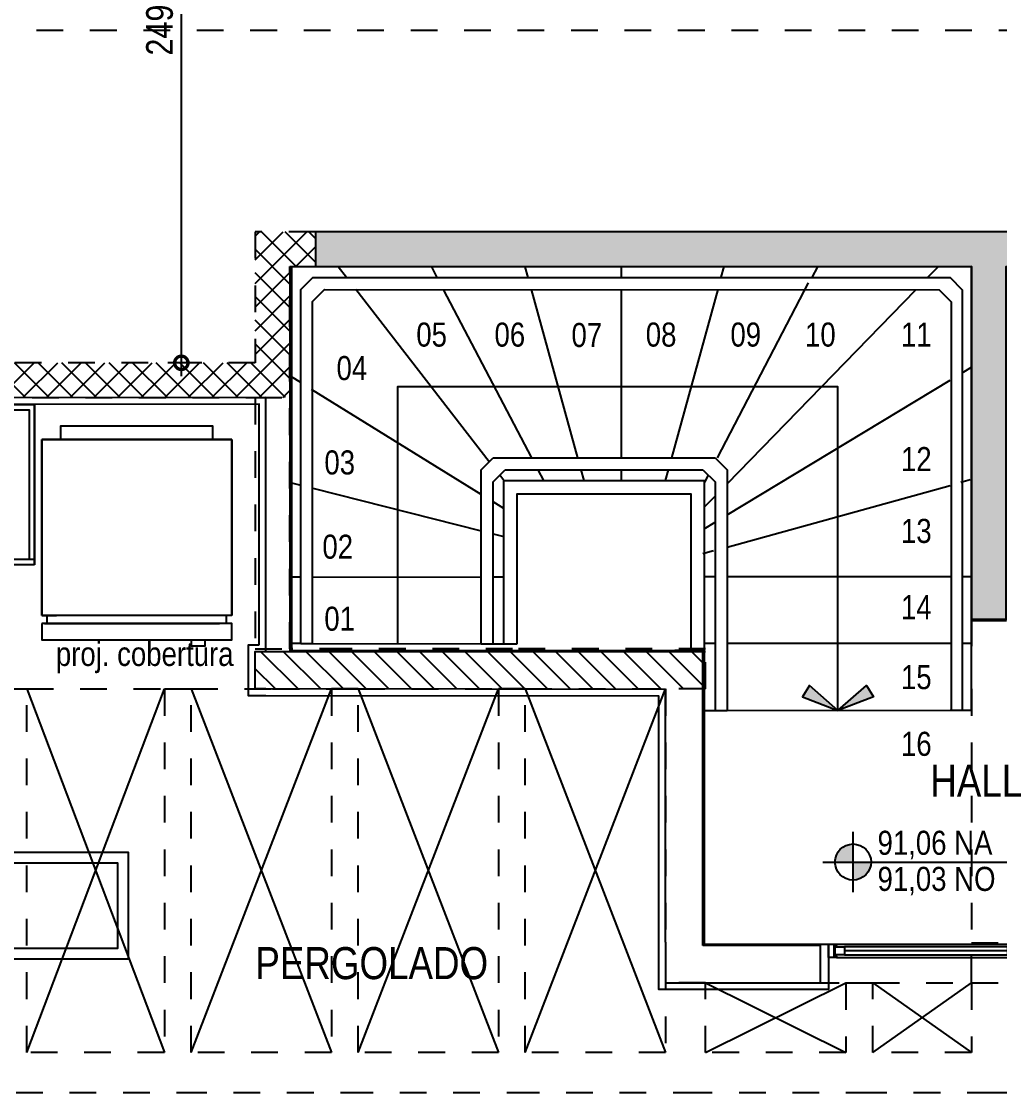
# Model space of a CAD drawing. Header units: metres. Extents: x -40 to 570, y -25 to 184.
# Drawn here: x 76.365 to 80.025, y -7.18 to -3.173 of the extents above; entities that cross this region are included whole.
import ezdxf
from ezdxf.enums import TextEntityAlignment as Align

# ---------------------------------------------------------------- set-up
doc = ezdxf.new("R2010")
doc.units = ezdxf.units.M
for name, pattern in [('DUPLEX SUPERIOR$0$DASHEDX2', [1.5, 1, -0.5]), ('DUPLEX SUPERIOR$0$ESTILO_TQS_0001', [1, 0.7, -0.3]), ('DUPLEX SUPERIOR$0$ESTILO_TQS_0004', [1.12, 0.5, -0.2, 0.01, -0.2, 0.01, -0.2])]:
    doc.linetypes.add(name, pattern=pattern)
for name, color, linetype in [('ARQ-DIM', 2, 'Continuous'), ('ARQ-SIM', 1, 'Continuous'), ('ARQ-TXT', 2, 'Continuous'), ('DUPLEX SUPERIOR$0$1', 232, 'DUPLEX SUPERIOR$0$DASHEDX2'), ('DUPLEX SUPERIOR$0$102', 232, 'Continuous'), ('DUPLEX SUPERIOR$0$20', 232, 'Continuous'), ('DUPLEX SUPERIOR$0$205', 7, 'DUPLEX SUPERIOR$0$ESTILO_TQS_0004'), ('DUPLEX SUPERIOR$0$21', 232, 'Continuous'), ('DUPLEX SUPERIOR$0$210', 15, 'DUPLEX SUPERIOR$0$ESTILO_TQS_0001'), ('DUPLEX SUPERIOR$0$4', 2, 'Continuous'), ('DUPLEX SUPERIOR$0$5', 232, 'Continuous'), ('DUPLEX SUPERIOR$0$ARQ-ALV ACAB', 4, 'Continuous'), ('DUPLEX SUPERIOR$0$ARQ-ALV OSSO', 5, 'Continuous'), ('DUPLEX SUPERIOR$0$ARQ-AUX1', 1, 'Continuous'), ('DUPLEX SUPERIOR$0$ARQ-AUX2', 2, 'Continuous'), ('DUPLEX SUPERIOR$0$ARQ-CAX @ 1', 1, 'Continuous'), ('DUPLEX SUPERIOR$0$ARQ-HID', 7, 'Continuous'), ('DUPLEX SUPERIOR$0$ARQ-MOB', 7, 'Continuous'), ('DUPLEX SUPERIOR$0$ARQ-PRJ', 7, 'DUPLEX SUPERIOR$0$DASHEDX2'), ('DUPLEX SUPERIOR$0$ARQ-SIM', 1, 'Continuous')]:
    doc.layers.add(name, color=color, linetype=linetype)
doc.styles.add('Adesa', font='ARIALN.TTF')
doc.styles.add('M50', font='ARIALN.TTF', dxfattribs={"height": 0.15})
doc.dimstyles.new('ADESA 1-0050', dxfattribs={"dimtxt": 0.1, "dimasz": 0.1, "dimexe": 0.05, "dimexo": 0.05, "dimgap": 0.03, "dimtad": 1, "dimdec": 1, "dimlfac": 100, "dimzin": 12, "dimtxsty": 'Adesa', "dimblk": 'DOTSMALL', "dimcen": 1, "dimdle": 0.05, "dimclrd": 1, "dimclre": 1, "dimclrt": 256, "dimazin": 3, "dimtm": 1e-09, "dimtfac": 1, "dimtdec": 1, "dimtmove": 1, "dimatfit": 0, "dimldrblk": 'DOTSMALL', "dimfxl": 0.8, "dimtvp": 2, "dimtolj": 1, "dimtzin": 0, "dimarcsym": 0})

# ---------------------------------------------------------------- blocks, each defined once
blk = doc.blocks.new('DUPLEX SUPERIOR$0$ADESA-IND')
h = blk.add_hatch(color=256)
h.paths.add_polyline_path([(0.1768, 0), (0.3194, 0.1248), (0.3535, 0.0683)])
h.paths.add_polyline_path([(0.1768, 0), (0.0342, 0.1248), (0, 0.0683)])
for points in [[(0.1768, 0), (0.0342, 0.1248), (0, 0.0683)], [(0.1768, 0), (0.3194, 0.1248), (0.3535, 0.0683)]]:
    blk.add_lwpolyline(points, close=True)
blk = doc.blocks.new('*U1094')
at = {"color": 0, "linetype": 'ByBlock', "ltscale": 0.5}
for points in [[(0.02, -0.045), (0.02, -0.045), (0.02, -0.045), (0.02, -0.045), (0.02, -0.045), (0.02, -0.045), (0.02, -0.045), (0.02, -0.045), (0.02, -0.045), (0.03, -0.045), (0.03, -0.05), (0, -0.05), (0, 0), (0.03, 0), (0.03, -0.005), (0.02, -0.005), (0.02, -0.045)], [(0.71, -0.045), (0.71, -0.045), (0.71, -0.045), (0.71, -0.045), (0.71, -0.045), (0.71, -0.045), (0.71, -0.045), (0.71, -0.045), (0.71, -0.045), (0.7, -0.045), (0.7, -0.05), (0.73, -0.05), (0.73, 0), (0.7, 0), (0.7, -0.005), (0.71, -0.005), (0.71, -0.045)], [(0.025, -0.01), (0.06, -0.01), (0.06, -0.04), (0.025, -0.04)], [(0.705, -0.01), (0.67, -0.01), (0.67, -0.04), (0.705, -0.04)]]:
    blk.add_lwpolyline(points, close=True, dxfattribs=at)
at = {"color": 8, "linetype": 'ByBlock', "ltscale": 0.5}
for points in [[(0.7, 0), (0.03, 0)], [(0.7, -0.05), (0.03, -0.05)]]:
    blk.add_lwpolyline(points, dxfattribs=at)
at = {"color": 7, "linetype": 'ByBlock', "ltscale": 0.5}
blk.add_lwpolyline([(0.67, -0.01), (0.67, -0.04), (0.06, -0.04), (0.06, -0.01)], close=True, dxfattribs=at)
blk.add_lwpolyline([(0.06, -0.025), (0.67, -0.025)], dxfattribs=at)
blk = doc.blocks.new('DUPLEX SUPERIOR$0$00002ITA-AIT-PR-008-BSE-PLA-TIP-R00$0$Cuba 1')
blk.add_line((0.205, 0.305), (0.205, 0.04))
for points in [[(0.165, 0, 0.414214), (0.205, 0.04), (0.205, 0.305, 0.414214), (0.165, 0.345), (-0.165, 0.345, 0.414214), (-0.205, 0.305), (-0.205, 0.04, 0.414214), (-0.165, 0)], [(-0.165, 0.02), (0.165, 0.02, 0.414214), (0.185, 0.04), (0.185, 0.305, 0.414214), (0.165, 0.325), (-0.165, 0.325, 0.414214), (-0.185, 0.305), (-0.185, 0.04, 0.414214)]]:
    blk.add_lwpolyline(points, format="xyb", close=True)
for radius in [0.0337, 0.0237]:
    blk.add_circle((0, 0.1725), radius)
blk = doc.blocks.new('*U1111')
at = {"linetype": 'Continuous'}
blk.add_lwpolyline([(0, 0), (0, 0.6), (-1.2, 0.6), (-1.2, 0)], dxfattribs=at)
at = {"lineweight": -2}
for points in [[(-1.2, 0), (-1.2, 0.6), (0, 0.6), (0, 0)], [(-1.18, 0.02), (-1.18, 0.58), (-0.02, 0.58), (-0.02, 0.02)], [(0, 0.02), (-1.2, 0.02)], [(0, 0), (-1.2, 0)]]:
    blk.add_lwpolyline(points, dxfattribs=at)
at = {"lineweight": -2, "extrusion": (0, 0, -1), "zscale": -1, "rotation": 180}
blk.add_blockref('DUPLEX SUPERIOR$0$00002ITA-AIT-PR-008-BSE-PLA-TIP-R00$0$Cuba 1', (0.4, 0.4475), dxfattribs=at)
blk = doc.blocks.new('DUPLEX SUPERIOR$0$planta duplex superior tipo 2')
at = {"layer": 'DUPLEX SUPERIOR$0$ARQ-ALV ACAB'}
for points in [[(-4.535, -3.9548), (-4.665, -3.955), (-4.665, -5.28), (-7.21, -5.2799), (-7.21, -3.8449), (-5.6649, -3.8435), (-5.6649, -2.745), (-5.2, -2.745), (-5.2, -2.575), (-5.8349, -2.575), (-5.8349, -3.6735), (-7.3298, -3.6749), (-7.3298, -3.6749)], [(-7.3299, -3.8649), (-7.3301, -4.7649), (-9.8801, -4.7636)]]:
    blk.add_lwpolyline(points, dxfattribs=at)
at = {"layer": 'DUPLEX SUPERIOR$0$ARQ-ALV ACAB', "elevation": 0}
blk.add_lwpolyline([(-7.3051, -3.6749), (-7.3701, -3.6749), (-7.3701, -3.8649), (-7.3299, -3.8649)], dxfattribs=at)
at = {"layer": 'DUPLEX SUPERIOR$0$ARQ-ALV OSSO'}
for p, q in [((-5.8099, -2.7533), (-5.8099, -2.6)), ((-5.8099, -2.6), (-5.2299, -2.6)), ((-5.2299, -2.6), (-5.2299, -2.74)), ((-5.2299, -2.74), (-5.6699, -2.74)), ((-5.6699, -2.74), (-5.6699, -3.8385, 0)), ((-5.6699, -3.8385, 0), (-7.215, -3.8399, 0)), ((-7.215, -3.8399, 0), (-7.215, -5.28))]:
    blk.add_line(p, q, dxfattribs=at)
for points in [[(-7.3051, -3.8399), (-7.3051, -4.7899), (-10.0751, -4.7885), (-10.075, -2.1903), (-10.075, -2.1903), (-10.075, -2.19)], [(-5.8099, -2.7533), (-5.81, -3.6985), (-7.3051, -3.7)], [(-4.535, -5.2797), (-4.535, -4.0498), (-4.485, -4.0498), (-4.485, -3.9598), (-4.535, -3.9598), (-4.665, -3.9601), (-4.665, -5.2805)]]:
    blk.add_lwpolyline(points, dxfattribs=at)
at = {"layer": 'DUPLEX SUPERIOR$0$ARQ-ALV OSSO', "elevation": 0}
blk.add_lwpolyline([(-7.3051, -3.6999), (-7.3451, -3.6999), (-7.3451, -3.8399), (-7.3051, -3.8399)], dxfattribs=at)
at = {"layer": 'DUPLEX SUPERIOR$0$ARQ-AUX1', "ltscale": 0.1}
for p, q in [((-7.1308, -3.8699), (-6.5, -3.8685)), ((-6.455, -3.8686), (-6.415, -3.8686)), ((-5.6249, -3.8699, 0), (-5.6649, -3.8699, 0)), ((-4.745, -3.8702, 0), (-5.5799, -3.8699, 0)), ((-4.665, -3.8702, 0), (-4.7, -3.8702, 0)), ((-7.21, -4.1199, 0), (-7.175, -4.1199, 0)), ((-7.1308, -4.1199), (-6.5, -4.1184, 0)), ((-6.455, -4.1199, 0), (-6.415, -4.1199, 0)), ((-5.6249, -4.1197, 0), (-5.6649, -4.1197, 0)), ((-4.745, -4.1199, 0), (-5.5799, -4.1197, 0)), ((-4.665, -4.1199, 0), (-4.7, -4.1199, 0)), ((-5.6305, -4.2167, 0), (-5.6705, -4.2056, 0)), ((-4.745, -4.4601, 0), (-5.5799, -4.2293, 0)), ((-6.455, -4.2801, 0), (-6.415, -4.2699, 0)), ((-7.13, -4.4509, 0), (-6.5, -4.2915, 0)), ((-7.215, -4.4725, 0), (-7.215, -4.4725, 0)), ((-7.21, -4.4712, 0), (-7.175, -4.4623, 0)), ((-4.6707, -4.4824, 0), (-4.7057, -4.4726, 0))]:
    blk.add_line(p, q, dxfattribs=at)
at = {"layer": 'DUPLEX SUPERIOR$0$ARQ-AUX1', "ltscale": 0.1, "elevation": 0}
for points in [[(-5.6649, -3.6199), (-5.6649, -3.6199), (-5.6249, -3.6199)], [(-5.5799, -3.6199), (-4.745, -3.6202)], [(-6.415, -4.3749), (-6.455, -4.3997)], [(-5.6649, -4.3797), (-5.6249, -4.4209)], [(-6.5, -4.4277), (-7.1341, -4.8198)], [(-6.415, -4.4799), (-6.4303, -4.4997)], [(-6.265, -4.4799), (-6.286, -4.5199)], [(-6.115, -4.4799), (-6.126, -4.5199)], [(-5.975, -4.4799), (-5.975, -4.5199)], [(-5.81, -4.4799), (-5.799, -4.5199)], [(-5.6635, -4.4734), (-5.6497, -4.4997)], [(-6.4698, -4.5501), (-6.9692, -5.1949)], [(-6.3097, -4.5649), (-6.6404, -5.1949)], [(-6.1384, -4.5649), (-6.3117, -5.1945)], [(-5.975, -4.5649), (-5.975, -5.1949)], [(-5.7867, -4.5649), (-5.6134, -5.1949)], [(-5.6154, -4.5649), (-5.2747, -5.2199)], [(-7.175, -4.8463), (-7.21, -4.868)], [(-7.004, -5.2399), (-7.035, -5.2799)], [(-6.664, -5.2399), (-6.685, -5.2799)], [(-6.324, -5.2399), (-6.335, -5.2799)], [(-5.975, -5.2399), (-5.975, -5.2799)], [(-5.602, -5.2402), (-5.591, -5.2802)], [(-5.261, -5.2399), (-5.24, -5.2799)], [(-4.83, -5.2388), (-4.7913, -5.2786)]]:
    blk.add_lwpolyline(points, dxfattribs=at)
at = {"layer": 'DUPLEX SUPERIOR$0$ARQ-AUX1', "ltscale": 0.1}
for points in [[(-4.7051, -3.6202), (-4.665, -3.6202), (-4.665, -3.9652)], [(-7.175, -3.8699), (-7.21, -3.8699)], [(-5.6649, -4.2997), (-5.6249, -4.3241)], [(-5.5799, -4.3516), (-4.745, -4.8555)], [(-5.5799, -4.4673), (-4.8736, -5.1935)], [(-4.7, -4.883), (-4.665, -4.9044)]]:
    blk.add_lwpolyline(points, dxfattribs=at)
at = {"layer": 'DUPLEX SUPERIOR$0$ARQ-AUX1', "ltscale": 0.1, "elevation": 0}
blk.add_lwpolyline([(-7.215, -4.8711), (-7.215, -4.8711)], close=True, dxfattribs=at)
at = {"layer": 'DUPLEX SUPERIOR$0$ARQ-AUX2', "ltscale": 0.1}
for p, q in [((-5.6249, -4.4749, 0), (-5.6249, -3.6199, 0)), ((-5.5799, -4.5199, 0), (-5.5799, -3.6199, 0)), ((-6.5, -3.8686), (-6.5, -4.5199, 0)), ((-6.455, -3.8686), (-6.455, -4.4749, 0)), ((-6.455, -4.4749, 0), (-6.41, -4.5199, 0)), ((-5.6699, -4.5199, 0), (-5.6249, -4.4749, 0)), ((-6.5, -4.5199, 0), (-6.455, -4.5649, 0)), ((-6.41, -4.5199, 0), (-5.6699, -4.5199, 0)), ((-5.6249, -4.5649, 0), (-5.5799, -4.5199, 0)), ((-6.455, -4.5649, 0), (-5.6249, -4.5649, 0))]:
    blk.add_line(p, q, dxfattribs=at)
at = {"layer": 'DUPLEX SUPERIOR$0$ARQ-AUX2'}
for points in [[(-7.175, -3.8699), (-7.175, -5.1949), (-7.13, -5.2399), (-4.745, -5.2388), (-4.7, -5.1938), (-4.7, -3.6202)], [(-7.1308, -3.8699), (-7.1308, -5.1499), (-7.0858, -5.1949), (-4.7859, -5.1938), (-4.7409, -5.1488), (-4.7409, -3.6202)], [(-7.175, -3.8699), (-7.1308, -3.8699)], [(-6.5, -3.8686), (-6.455, -3.8686)], [(-6.415, -3.8686), (-6.365, -3.8686)]]:
    blk.add_lwpolyline(points, dxfattribs=at)
at = {"layer": 'DUPLEX SUPERIOR$0$ARQ-AUX2', "elevation": 0}
for points in [[(-5.6249, -3.6199), (-5.5799, -3.6199)], [(-4.745, -3.6202), (-4.7, -3.6202)]]:
    blk.add_lwpolyline(points, dxfattribs=at)
at = {"layer": 'DUPLEX SUPERIOR$0$ARQ-AUX2', "ltscale": 0.1}
for points in [[(-5.7149, -4.3163), (-5.7149, -3.8435)], [(-5.6649, -4.328), (-5.6649, -3.8435)]]:
    blk.add_lwpolyline(points, dxfattribs=at)
at = {"layer": 'DUPLEX SUPERIOR$0$ARQ-AUX2', "ltscale": 0.1, "elevation": 0}
for points in [[(-6.415, -3.8686), (-6.415, -4.4799), (-5.6649, -4.4799), (-5.6649, -4.328)], [(-6.365, -3.8686), (-6.365, -4.4299), (-5.7149, -4.4299), (-5.7149, -4.3163)]]:
    blk.add_lwpolyline(points, dxfattribs=at)
at = {"layer": 'DUPLEX SUPERIOR$0$ARQ-PRJ', "elevation": 0}
blk.add_lwpolyline([(-5.7249, -3.8435), (-5.7749, -3.8435)], dxfattribs=at)
at = {"layer": 'DUPLEX SUPERIOR$0$ARQ-SIM', "ltscale": 0.1}
blk.add_lwpolyline([(-5.165, -3.6199), (-5.165, -4.83), (-6.8126, -4.83), (-6.8126, -3.8699)], dxfattribs=at)
at = {"layer": 'DUPLEX SUPERIOR$0$ARQ-CAX @ 1', "rotation": 180}
blk.add_blockref('*U1094', (-4.47, -2.745), dxfattribs=at)
at = {"layer": 'DUPLEX SUPERIOR$0$ARQ-HID', "extrusion": (0, 0, -1), "zscale": -1, "rotation": 180}
blk.add_blockref('*U1111', (8.1707, -4.1645), dxfattribs=at)
at = {"layer": 'DUPLEX SUPERIOR$0$ARQ-SIM', "xscale": 0.75, "yscale": 0.75, "zscale": 0.125, "rotation": 180}
blk.add_blockref('DUPLEX SUPERIOR$0$ADESA-IND', (-5.0324, -3.6199, 0), dxfattribs=at)
blk = doc.blocks.new('DUPLEX SUPERIOR$0$OPA_MOB_TIBS2p')
at = {"ltscale": 0.001}
blk.add_lwpolyline([(-1, 0.2), (-1, -0.2), (1, -0.2), (1, 0.2), (-1, 0.2)], dxfattribs=at)
blk.add_lwpolyline([(-0.96, 0.16), (-0.96, -0.16), (0.96, -0.16), (0.96, 0.16)], close=True, dxfattribs=at)
blk = doc.blocks.new('DUPLEX SUPERIOR$0$MOB_Jacuzzi-SPA J180 Quality')
h = blk.add_hatch()
h.set_pattern_fill('DOTS', color=251, scale=30, style=0)
h.set_pattern_definition([(4e-14, (-2e-12, 0), (0.9375, 1.875), [0, -1.875])])
h.paths.add_polyline_path([(333.01, -53.49), (278.51, -53.49), (278.51, -107.99, 0.414214)])
h.paths.add_polyline_path([(278.51, -53.49), (242.69, -53.49, -0.018763), (241.84, -80.26, 0.306451), (254.78, -102.55, 0.113107), (278.51, -107.99)])
h.paths.add_polyline_path([(333.01, -53.49, 0.414214), (278.51, 1.01), (278.51, -53.49)])
h.paths.add_polyline_path([(278.51, 1.01, 0.153802), (247.27, -8.83, 0.542604), (247.49, -15.54, -0.759815), (244.51, -26.28), (244.19, -26.28, 0.435355), (241.7, -28.96, -0.017198), (242.69, -53.49), (278.51, -53.49)])
h.paths.add_polyline_path([(766.01, -48.3), (1414.82, -48.3), (1414.82, 326.7), (766.01, 326.7)], flags=9)
blk = doc.blocks.new('DUPLEX SUPERIOR$0$GELADEIRA')
for p, q in [((-0.0098, 0.7392), (-0.6647, 0.7392)), ((-0.055, 0.7391), (-0.0098, 0.7392)), ((-0.0098, 0.7392), (-0.055, 0.7391)), ((-0.71, 0.7092), (-0.71, 0.05)), ((-0.71, 0.7092), (0, 0.7092)), ((-0.71, 0.05), (-0.71, 0.7092)), ((-0.71, 0.05), (-0.71, 0.7092)), ((0, 0.7092), (-0.055, 0.7092)), ((-0.055, 0.7092), (0, 0.7092)), ((0, 0.05), (0, 0.7092)), ((0, 0.7092), (0, 0.05)), ((0, 0.7092), (0, 0.05)), ((-0.71, 0.05), (0, 0.05)), ((0, 0.05), (-0.71, 0.05)), ((0, 0.05), (-0.71, 0.05))]:
    blk.add_line(p, q)
for points in [[(-0.61, 0.8), (-0.61, 0.824), (-0.56, 0.824), (-0.56, 0.8)], [(-0.69, 0.7392), (-0.69, 0.7092)], [(-0.02, 0.7392), (-0.02, 0.7092)], [(-0.64, 0.05), (-0.64, 0), (-0.07, 0), (-0.07, 0.05)]]:
    blk.add_lwpolyline(points)
blk.add_lwpolyline([(0, 0.7392), (0, 0.8), (-0.71, 0.8), (-0.71, 0.7392)], close=True)
blk = doc.blocks.new('DUPLEX SUPERIOR$0$layout dup sup tipo 2')
at = {"layer": 'DUPLEX SUPERIOR$0$ARQ-MOB', "color": 251, "xscale": -0.01, "yscale": 0.01, "zscale": 0.01}
blk.add_blockref('DUPLEX SUPERIOR$0$MOB_Jacuzzi-SPA J180 Quality', (-13.6624, -4.7265), dxfattribs=at)
at = {"layer": 'DUPLEX SUPERIOR$0$ARQ-MOB', "rotation": 179.9994679149757}
blk.add_blockref('DUPLEX SUPERIOR$0$GELADEIRA', (-23.5582, -4.6863), dxfattribs=at)
at = {"layer": 'DUPLEX SUPERIOR$0$ARQ-MOB', "color": 251, "xscale": -1, "rotation": 180}
blk.add_blockref('DUPLEX SUPERIOR$0$OPA_MOB_TIBS2p', (-24.2349, -6.4807), dxfattribs=at)
blk = doc.blocks.new('DUPLEX SUPERIOR$0$_HC5F01AD94B-015')
for p, q in [((-1508.999632, -94.78607), (-1489.713555, -75.499992)), ((-1508.999632, -85.947235), (-1498.552389, -75.499992)), ((-1508.999632, -77.1084), (-1507.391224, -75.499992)), ((-1493.651431, -88.499992), (-1506.651431, -75.499992)), ((-1486.493869, -86.818719), (-1497.812596, -75.499992)), ((-1486.493869, -77.979885), (-1488.973761, -75.499992)), ((-1495.999632, -94.990626), (-1508.999632, -81.990626)), ((-1493.87472, -88.499992), (-1486.493869, -81.119141)), ((-1508.999632, -103.624905), (-1495.999632, -90.624905)), ((-1495.999632, -103.82946), (-1508.999632, -90.82946)), ((-1508.999632, -112.463739), (-1495.999632, -99.463739)), ((-1495.999632, -112.668295), (-1508.999632, -99.668295)), ((-1508.999632, -121.302574), (-1495.999632, -108.302574)), ((-1495.999632, -121.50713), (-1508.999632, -108.50713)), ((-1516.361472, -137.503249), (-1495.999632, -117.141409)), ((-1495.999632, -130.345965), (-1508.999632, -117.345965)), ((-1632.508813, -129.906903), (-1627.105159, -124.503249)), ((-1621.42487, -137.503249), (-1632.508813, -126.419305)), ((-1631.266324, -137.503249), (-1618.266324, -124.503249)), ((-1612.586035, -137.503249), (-1625.586035, -124.503249)), ((-1622.427489, -137.503249), (-1609.427489, -124.503249)), ((-1603.7472, -137.503249), (-1616.7472, -124.503249)), ((-1613.588654, -137.503249), (-1600.588654, -124.503249)), ((-1594.908365, -137.503249), (-1607.908365, -124.503249)), ((-1604.74982, -137.503249), (-1591.74982, -124.503249)), ((-1586.069531, -137.503249), (-1599.069531, -124.503249)), ((-1595.910985, -137.503249), (-1582.910985, -124.503249)), ((-1577.230696, -137.503249), (-1590.230696, -124.503249)), ((-1587.07215, -137.503249), (-1574.07215, -124.503249)), ((-1568.391861, -137.503249), (-1581.391861, -124.503249)), ((-1578.233315, -137.503249), (-1565.233315, -124.503249)), ((-1559.553026, -137.503249), (-1572.553026, -124.503249)), ((-1569.394481, -137.503249), (-1556.394481, -124.503249)), ((-1550.714191, -137.503249), (-1563.714191, -124.503249)), ((-1560.555646, -137.503249), (-1547.555646, -124.503249)), ((-1541.875357, -137.503249), (-1554.875357, -124.503249)), ((-1551.716811, -137.503249), (-1538.716811, -124.503249)), ((-1533.036522, -137.503249), (-1546.036522, -124.503249)), ((-1542.877976, -137.503249), (-1529.877976, -124.503249)), ((-1524.197687, -137.503249), (-1537.197687, -124.503249)), ((-1534.039141, -137.503249), (-1521.039141, -124.503249)), ((-1515.358852, -137.503249), (-1528.358852, -124.503249)), ((-1525.200307, -137.503249), (-1512.200307, -124.503249)), ((-1506.520018, -137.503249), (-1519.520018, -124.503249)), ((-1497.681183, -137.503249), (-1510.681183, -124.503249)), ((-1507.522637, -137.503249), (-1495.999632, -125.980244)), ((-1630.263704, -137.503249), (-1632.508813, -135.25814)), ((-1498.683802, -137.503249), (-1495.999632, -134.819078))]:
    blk.add_line(p, q)
blk = doc.blocks.new('DUPLEX SUPERIOR$0$_H68AA98DEBF-012')
for p, q in [((-1492.982588, -246.500093), (-1506.982588, -232.500093)), ((-1484.497307, -246.500093), (-1498.497307, -232.500093)), ((-1476.012026, -246.500093), (-1490.012026, -232.500093)), ((-1467.526744, -246.500093), (-1481.526744, -232.500093)), ((-1459.041463, -246.500093), (-1473.041463, -232.500093)), ((-1450.556181, -246.500093), (-1464.556181, -232.500093)), ((-1442.0709, -246.500093), (-1456.0709, -232.500093)), ((-1433.585619, -246.500093), (-1447.585619, -232.500093)), ((-1425.100337, -246.500093), (-1439.100337, -232.500093)), ((-1416.615056, -246.500093), (-1430.615056, -232.500093)), ((-1408.129775, -246.500093), (-1422.129775, -232.500093)), ((-1399.644493, -246.500093), (-1413.644493, -232.500093)), ((-1391.159212, -246.500093), (-1405.159212, -232.500093)), ((-1382.67393, -246.500093), (-1396.67393, -232.500093)), ((-1374.188649, -246.500093), (-1388.188649, -232.500093)), ((-1365.703368, -246.500093), (-1379.703368, -232.500093)), ((-1357.218086, -246.500093), (-1371.218086, -232.500093)), ((-1348.732805, -246.500093), (-1362.732805, -232.500093)), ((-1340.4938, -246.253817), (-1354.247524, -232.500093)), ((-1340.4938, -237.768536), (-1345.762242, -232.500093)), ((-1501.46787, -246.500093), (-1508.999632, -238.968331))]:
    blk.add_line(p, q)
blk = doc.blocks.new('DUPLEX SUPERIOR$0$EST-LO-012-BAR-R00')
at = {"layer": 'DUPLEX SUPERIOR$0$4'}
h = blk.add_hatch(color=8, dxfattribs=at)
h.dxf.hatch_style = 1
h.paths.add_polyline_path([(-1094.500883, 35.997145), (-1113.500883, 35.997145), (-1113.500883, -14.002855), (-1094.500883, -14.002855)])
h.paths.add_polyline_path([(-786.000061, 35.997145), (-805.000061, 35.997145), (-805.000061, -14.002855), (-786.000061, -14.002855)])
h.paths.add_polyline_path([(-980.00031, -99.999277), (-993.00031, -99.999277), (-993.00031, -232), (-1239.500379, -232), (-1239.500379, -245), (-980.00031, -245)])
h.paths.add_polyline_path([(-980.00031, -396.003386), (-1239.500379, -396.003386), (-1239.500379, -409.003386), (-993.00031, -409.003386), (-993.00031, -541.004109), (-980.00031, -541.004109)])
h.paths.add_polyline_path([(-1534.999687, -396.002061), (-1547.999687, -396.002061), (-1547.999687, -566.99002), (-1534.999687, -566.99002), (-1534.999687, -458.002855), (-1532.999904, -458.002855), (-1532.999904, -445.003037), (-1534.999687, -445.003037)])
h.paths.add_polyline_path([(-2548.999343, 77.001566), (-2561.999343, 77.001566), (-2561.999343, -195.998214), (-2399.510997, -195.998214), (-2399.510997, -182.998214), (-2548.999343, -182.998214)], flags=17)
h.paths.add_polyline_path([(-2548.999822, -458.004942), (-2399.510997, -458.004942), (-2399.510997, -445.004942), (-2561.999822, -445.004942), (-2561.999822, -718.004952), (-2548.999822, -718.004952)], flags=17)
h.paths.add_polyline_path([(280.995777, -409.003386), (459.996043, -409.003386), (459.996043, -396.003386), (280.995777, -396.003386)])
h.paths.add_polyline_path([(1014.995404, -718.004952), (1027.995404, -718.004952), (1027.995404, -566.99002), (1014.995404, -566.99002)])
h.paths.add_polyline_path([(865.506331, -458.001482), (1012.995404, -458.001482), (1012.995404, -444.99002), (865.506331, -444.99002)])
h.paths.add_polyline_path([(865.506331, -196.001904), (1012.995156, -196.001904), (1012.995156, -183.00198), (865.506331, -183.00198)])
h.paths.add_polyline_path([(1014.995156, -74.001904), (1027.995156, -74.001904), (1027.995156, 77.000887), (1014.995156, 77.000887)])
h.paths.add_polyline_path([(280.995777, -245), (459.996043, -245), (459.996043, -232.000209), (280.995777, -232.000209)])
h.paths.add_polyline_path([(-57.501936, -245), (0, -245), (0, -225.996934), (-57.501936, -225.996934)])
h.paths.add_polyline_path([(-980.00031, -245), (-801.000061, -245), (-801.000061, -232), (-980.00031, -232)])
h.paths.add_polyline_path([(-980.00031, -409.003177), (-801.000061, -409.003177), (-801.000061, -395.999165), (-980.00031, -395.999165)])
h.paths.add_polyline_path([(-1547.999687, -74.000884), (-1534.999687, -74.000884), (-1534.999687, 77.000932), (-1547.999687, 77.000932)])
h.paths.add_polyline_path([(-1532.999687, -196.000349), (-1385.510847, -196.000349), (-1385.510847, -183.000531), (-1532.999687, -183.000531)])
h.paths.add_polyline_path([(-1547.999904, -718.004976), (-1534.999687, -718.004976), (-1534.999687, -566.99002), (-1547.999904, -566.99002)])
h.paths.add_polyline_path([(-1532.999904, -458.002855), (-1385.510832, -458.002855), (-1385.510832, -445.003037), (-1532.999904, -445.003037)])
h.paths.add_polyline_path([(-1548.000663, -396.002061), (-2253.500545, -396.002061), (-2253.500545, -409.001685), (-2008.001965, -409.001685), (-2008.001965, -540.996579), (-1995.001777, -540.996579), (-1995.001777, -409.00183), (-1548.000663, -409.00183)])
h.paths.add_polyline_path([(1245.999783, -327.001694), (1689.007686, -327.001694), (1689.007686, -314.001694), (1245.999783, -314.001694)])
h.paths.add_polyline_path([(-249.004459, -245.001553), (-236.004459, -245.001553), (-236.004459, -0.001553), (-249.004459, -0.001553)])
h.paths.add_polyline_path([(-1548.000446, -245.001325), (-1548.000446, -232.001024), (-1995.001965, -232.001024), (-1995.001965, -100.000624), (-2008.001965, -100.000624), (-2008.001965, -232.001325), (-2253.500545, -232.001325), (-2253.500545, -245.001325)])
h.paths.add_polyline_path([(-3223.007243, -327.001694), (-2779.99934, -327.001694), (-2779.99934, -314.001694), (-3223.007243, -314.001694)])
h.paths.add_polyline_path([(1015.01125, -327.001694), (1155.51125, -327.001694), (1155.51125, -314.001694), (1015.01125, -314.001694)])
h.paths.add_polyline_path([(-2689.510807, -327.001694), (-2549.010807, -327.001694), (-2549.010807, -314.001694), (-2689.510807, -314.001694)])
h.paths.add_polyline_path([(-3223.007243, -72.001699), (-3208.007243, -72.001699), (-3208.007243, -42.001699), (-3223.007243, -42.001699)])
h.paths.add_polyline_path([(-2962.007243, -72.001699), (-2947.007243, -72.001699), (-2947.007243, -42.001699), (-2962.007243, -42.001699)])
h.paths.add_polyline_path([(1413.007686, -72.001699), (1428.007686, -72.001699), (1428.007686, -42.001699), (1413.007686, -42.001699)])
h.paths.add_polyline_path([(1674.007686, -72.001699), (1689.007686, -72.001699), (1689.007686, -42.001699), (1674.007686, -42.001699)])
h.paths.add_polyline_path([(-3223.007243, -599.001687), (-3208.007243, -599.001687), (-3208.007243, -569.001687), (-3223.007243, -569.001687)])
h.paths.add_polyline_path([(-2962.007243, -599.001687), (-2947.007243, -599.001687), (-2947.007243, -569.001687), (-2962.007243, -569.001687)])
h.paths.add_polyline_path([(1413.007686, -599.001687), (1428.007686, -599.001687), (1428.007686, -569.001687), (1413.007686, -569.001687)])
h.paths.add_polyline_path([(1674.007686, -599.001687), (1689.007686, -599.001687), (1689.007686, -569.001687), (1674.007686, -569.001687)])
edge = h.paths.add_edge_path()
edge.add_line((-2399.510997, -445.004942), (-2561.999822, -445.004942))
edge.add_line((-2561.999822, -445.004942), (-2561.999822, -718.004952))
edge.add_line((-2561.999822, -718.004952), (-2548.999822, -718.004952))
edge.add_line((-2548.999822, -718.004952), (-2548.999822, -458.004942))
edge.add_line((-2548.999822, -458.004942), (-2399.510997, -458.004942))
edge.add_line((-2399.510997, -458.004942), (-2399.510997, -445.005172))
edge.add_line((-2561.999343, 77.001566), (-2561.999343, -195.998214))
edge.add_line((-2561.999343, -195.998214), (-2399.510997, -195.998214))
edge.add_line((-2399.510997, -195.998214), (-2399.510997, -182.998214))
edge.add_line((-2399.510997, -182.998214), (-2548.999343, -182.998214))
edge.add_line((-2548.999343, -182.998214), (-2548.999343, 77.001566))
edge.add_line((-2548.999343, 77.001566), (-2561.999822, 77.001566))
h.paths.add_polyline_path([(-1109.165788, -62.830897), (-1109.165788, -3.910365), (-1132.141572, -3.910365), (-1132.141572, -62.830897)], flags=9)
at = {"layer": 'DUPLEX SUPERIOR$0$1'}
for p, q in [((-2276.006308, -458.004942), (-2263.006308, -458.004942)), ((-2107.500476, -567.001786), (-2107.500476, -552.001786))]:
    blk.add_line(p, q, dxfattribs=at)
for points in [[(-2253.500545, -396.001685), (-2276.006308, -396.001685)], [(-2276.006308, -396.001685), (-2276.006308, -445.004942)], [(-2263.006308, -409.001685), (-2253.500545, -409.001685)], [(-2263.006308, -451.504942), (-2263.006308, -409.001685)], [(-2276.006308, -445.004942), (-2399.515489, -445.004942)], [(-2263.006308, -552.001786), (-2263.006308, -451.504942)], [(-2399.515489, -458.004942), (-2276.006308, -458.004942)], [(-2276.006308, -458.004942), (-2276.006308, -552.001786)], [(-2008.001965, -540.996579), (-2008.001965, -552.001786)], [(-2276.006308, -567.001786), (-2276.006308, -552.001786)], [(-2241.924496, -552.001786), (-2263.006308, -552.001786)], [(-2179.710267, -552.001786), (-2241.924496, -552.001786)], [(-2107.500476, -552.001786), (-2179.710267, -552.001786)], [(-2008.001965, -567.001786), (-2008.001965, -552.001786)], [(-2361.499822, -567.001786), (-2310.000476, -567.001786)], [(-2361.499822, -703.004952), (-2361.499822, -567.001786)], [(-2310.000476, -567.001786), (-2310.000476, -703.004952)], [(-2300.000476, -567.001786), (-2269.506308, -567.001786)], [(-2300.000476, -703.004952), (-2300.000476, -567.001786)], [(-2269.506308, -567.001786), (-2247.500476, -567.001786)], [(-2247.500476, -567.001786), (-2247.500476, -703.004952)], [(-2237.500476, -567.001786), (-2247.500476, -567.001786)], [(-2237.500476, -567.001786), (-2185.000476, -567.001786)], [(-2237.500476, -703.004952), (-2237.500476, -567.001786)], [(-2185.000476, -567.001786), (-2185.000476, -703.004952)], [(-2175.000476, -567.001786), (-2185.000476, -567.001786)], [(-2175.000476, -567.001786), (-2122.500476, -567.001786)], [(-2175.000476, -703.004952), (-2175.000476, -567.001786)], [(-2122.500476, -567.001786), (-2122.500476, -669.499721)], [(-2107.500476, -567.001786), (-2122.500476, -567.001786)], [(-2008.001965, -567.001786), (-2008.001965, -661.999721)], [(-2008.001965, -676.999721), (-2008.001965, -661.999721)], [(-2122.500476, -669.499721), (-2122.500476, -703.004952)], [(-2107.500476, -676.999721), (-2055.001965, -676.999721)], [(-2107.500476, -703.004952), (-2107.500476, -676.999721)], [(-2055.001965, -676.999721), (-2055.001965, -703.004952)], [(-2045.001965, -676.999721), (-2008.001965, -676.999721)], [(-2045.001965, -703.004952), (-2045.001965, -676.999721)], [(-2008.001965, -676.999721), (-2008.001965, -703.004952)], [(-2310.000476, -703.004952), (-2361.499822, -703.004952)], [(-2247.500476, -703.004952), (-2300.000476, -703.004952)], [(-2185.000476, -703.004952), (-2237.500476, -703.004952)], [(-2122.500476, -703.004952), (-2175.000476, -703.004952)], [(-2055.001965, -703.004952), (-2107.500476, -703.004952)], [(-2008.001965, -703.004952), (-2045.001965, -703.004952)], [(-2365.475026, -718.004952), (-2304.138726, -718.004952)], [(-2304.138726, -718.004952), (-2241.924496, -718.004952)], [(-2241.924496, -718.004952), (-2179.710267, -718.004952)], [(-2179.710267, -718.004952), (-2115.000476, -718.004952)], [(-2115.000476, -718.004952), (-2049.691139, -718.004952)], [(-2049.691139, -718.004952), (-2001.501965, -718.004952)], [(-2001.501965, -718.004952), (-1929.69119, -718.004952)]]:
    blk.add_lwpolyline(points, dxfattribs=at)
at = {"layer": 'DUPLEX SUPERIOR$0$20'}
blk.add_line((-2276.006308, -553.001786), (-2107.500476, -553.001786), dxfattribs=at)
at = {"layer": 'DUPLEX SUPERIOR$0$205'}
blk.add_line((-3517.85276, -320.501693), (1995.986055, -320.501693), dxfattribs=at)
at = {"layer": 'DUPLEX SUPERIOR$0$21'}
for p, q in [((-2361.499822, -703.004952), (-2310.000476, -567.001786)), ((-2361.499822, -567.001786), (-2310.000476, -703.004952)), ((-2300.000476, -703.004952), (-2247.500476, -567.001786)), ((-2300.000476, -567.001786), (-2247.500476, -703.004952)), ((-2237.500476, -703.004952), (-2185.000476, -567.001786)), ((-2237.500476, -567.001786), (-2185.000476, -703.004952)), ((-2175.000476, -703.004952), (-2122.500476, -567.001786)), ((-2175.000476, -567.001786), (-2122.500476, -703.004952)), ((-2107.500476, -703.004952), (-2055.001965, -676.999721)), ((-2107.500476, -676.999721), (-2055.001965, -703.004952)), ((-2045.001965, -703.004952), (-2008.001965, -676.999721)), ((-2045.001965, -676.999721), (-2008.001965, -703.004952))]:
    blk.add_line(p, q, dxfattribs=at)
at = {"layer": 'DUPLEX SUPERIOR$0$210'}
for p, q in [((-2276.006308, -552.001786), (-2263.006308, -552.001786)), ((-2371.499822, -567.001786), (-2361.499822, -567.001786)), ((-2310.000476, -567.001786), (-2300.000476, -567.001786)), ((-2247.500476, -567.001786), (-2237.500476, -567.001786)), ((-2185.000476, -567.001786), (-2175.000476, -567.001786)), ((-2008.001965, -661.999721), (-1995.001965, -661.999721)), ((-2107.500476, -676.999721), (-2122.500476, -676.999721)), ((-2055.001965, -676.999721), (-2045.001965, -676.999721)), ((-2008.001965, -676.999721), (-1995.001965, -676.999721))]:
    blk.add_line(p, q, dxfattribs=at)
at = {"layer": 'DUPLEX SUPERIOR$0$4', "linetype": 'Continuous'}
blk.add_lwpolyline([(-1548.000663, -396.002061), (-2253.500545, -396.002061), (-2253.500545, -409.001685), (-2008.001965, -409.001685), (-2008.001965, -540.996579), (-1995.001777, -540.996579), (-1995.001777, -409.00183), (-1548.000663, -409.00183), (-1548.000663, -396.002061)], dxfattribs=at)
at = {"layer": 'DUPLEX SUPERIOR$0$5', "linetype": 'Continuous'}
blk.add_lwpolyline([(-1548.000663, -396.002061), (-2253.500545, -396.002061), (-2253.500545, -409.001685), (-2008.001965, -409.001685), (-2008.001965, -540.996579), (-1995.001777, -540.996579), (-1995.001777, -409.00183), (-1548.000663, -409.00183), (-1548.000663, -396.002061)], dxfattribs=at)
at = {"layer": 'DUPLEX SUPERIOR$0$102'}
blk.add_blockref('DUPLEX SUPERIOR$0$_HC5F01AD94B-015', (-767.006676, -320.501693), dxfattribs=at)
at = {"layer": 'DUPLEX SUPERIOR$0$21'}
blk.add_blockref('DUPLEX SUPERIOR$0$_H68AA98DEBF-012', (-767.006676, -320.501693), dxfattribs=at)
blk = doc.blocks.new('DUPLEX SUPERIOR')
at = {"linetype": 'Continuous', "xscale": 0.01, "yscale": 0.01, "zscale": 0.01}
blk.add_blockref('DUPLEX SUPERIOR$0$EST-LO-012-BAR-R00', (0, 0), dxfattribs=at)
at = {"layer": 'DUPLEX SUPERIOR$0$ARQ-MOB'}
blk.add_blockref('DUPLEX SUPERIOR$0$layout dup sup tipo 2', (0, 0, 0), dxfattribs=at)
at = {"layer": 'DUPLEX SUPERIOR$0$ARQ-PRJ', "xscale": -1, "rotation": 180}
blk.add_blockref('DUPLEX SUPERIOR$0$planta duplex superior tipo 2', (-15.415, -9.37, 0), dxfattribs=at)
blk = doc.blocks.new('_DotSmall')
at = {"color": 0, "linetype": 'ByBlock', "const_width": 0.5}
blk.add_lwpolyline([(-0.0625, 0, 1), (0.0625, 0, 1)], format="xyb", close=True, dxfattribs=at)
blk = doc.blocks.new('*D516')
at = {"layer": 'ARQ-DIM', "color": 1, "lineweight": -2, "transparency": 16777216}
for p, q in [((76.9634, -1.9101), (76.9634, -4.4998)), ((76.9642, -1.9601), (76.9134, -1.9601)), ((76.9642, -4.4498), (76.9134, -4.4498))]:
    blk.add_line(p, q, dxfattribs=at)
at = {"layer": 'Defpoints', "color": 0, "transparency": 16777216}
for p in [(77.0142, -1.9601, 0), (76.9634, -4.4498), (77.0142, -4.4498, 0)]:
    blk.add_point(p, dxfattribs=at)
at = {"layer": 'ARQ-DIM', "color": 1, "lineweight": -2, "transparency": 16777216, "xscale": 0.1, "yscale": 0.1, "zscale": 0.1}
for p, rotation in [((76.9634, -1.9601), 90), ((76.9634, -4.4498), 270)]:
    blk.add_blockref('_DotSmall', p, dxfattribs=dict(at, rotation=rotation))
at = {"layer": 'ARQ-DIM', "transparency": 16777216, "insert": (76.8823, -3.2049), "char_height": 0.1, "attachment_point": 5, "rotation": 90, "style": 'Adesa'}
blk.add_mtext('\\A1;249', dxfattribs=at)
blk = doc.blocks.new('NipAcOs')
at = {"layer": 'ARQ-SIM'}
h = blk.add_hatch(color=256, dxfattribs=at)
h.dxf.hatch_style = 1
h.paths.add_polyline_path([(0, 0.15, 0.414214), (-0.15, 0), (0, 0)])
h.paths.add_polyline_path([(0.15, 0), (0, 0), (0, -0.15, 0.414214)])
for p, q in [((0, -0.25), (0, 0.25)), ((-0.25, 0), (0.15, 0)), ((0.15, 0), (1.5834, 0))]:
    blk.add_line(p, q, dxfattribs=at)
blk.add_circle((0, 0), 0.15, dxfattribs=at)
at = {"style": 'Adesa'}
for p in [(0.204, 0.06), (0.204, -0.24)]:
    blk.add_attdef('000,00', p, '', height=0.2, dxfattribs=at)

msp = doc.modelspace()

# ---------------------------------------------------------------- block references
at = {"layer": 'ARQ-DIM'}
msp.add_blockref('DUPLEX SUPERIOR', (100, 0), dxfattribs=at)
at = {"layer": 'ARQ-SIM'}
ref = msp.add_blockref('NipAcOs', (79.4764, -6.3175, 0), dxfattribs=dict(at, xscale=0.45, yscale=0.45, zscale=0.45))
ref.add_attrib('000,00', '91,03 NO', (79.5682, -6.4255, 0), dxfattribs={"layer": '0', "color": 2, "height": 0.09, "style": 'Adesa'})
ref.add_attrib('000,00', '91,06 NA', (79.5682, -6.2905, 0), dxfattribs={"layer": '0', "color": 2, "height": 0.09, "style": 'Adesa'})

# ---------------------------------------------------------------- texts
at = {"layer": 'ARQ-TXT', "style": 'M50'}
for s, height, p in [('05', 0.09, (77.8999, -4.3441)), ('06', 0.09, (78.1924, -4.3443)), ('07', 0.09, (78.4804, -4.3456)), ('08', 0.09, (78.7584, -4.3441)), ('09', 0.09, (79.0751, -4.3441)), ('10', 0.09, (79.3542, -4.3441)), ('11', 0.09, (79.7132, -4.3441)), ('04', 0.09, (77.6014, -4.4694)), ('12', 0.09, (79.7132, -4.8093)), ('03', 0.09, (77.556, -4.8224)), ('13', 0.09, (79.7132, -5.0786)), ('02', 0.09, (77.5486, -5.1377)), ('14', 0.09, (79.7132, -5.3639)), ('01', 0.09, (77.5557, -5.4071)), ('proj. cobertura', 0.09, (76.8264, -5.5501, -0.0452)), ('15', 0.09, (79.7132, -5.6264)), ('16', 0.09, (79.7132, -5.8752)), ('HALL', 0.12, (79.9375, -6.0135, 0.0226)), ('PERGOLADO', 0.12, (77.6758, -6.6957, -0.0226))]:
    msp.add_text(s, height=height, dxfattribs=at).set_placement(p, align=Align.MIDDLE)

# ---------------------------------------------------------------- dimensions: what is measured, and where the dimension line sits
at = {"layer": 'ARQ-DIM'}
dim = msp.add_linear_dim(base=(76.9634, -4.4498), p1=(77.0142, -1.9601, 0), p2=(77.0142, -4.4498, 0), angle=90, dimstyle='ADESA 1-0050', dxfattribs=at)
dim.commit()
dim.dimension.update_dxf_attribs({"geometry": '*D516', "text_midpoint": (76.8823, -3.2049)})

doc.saveas('drawing.dxf')
